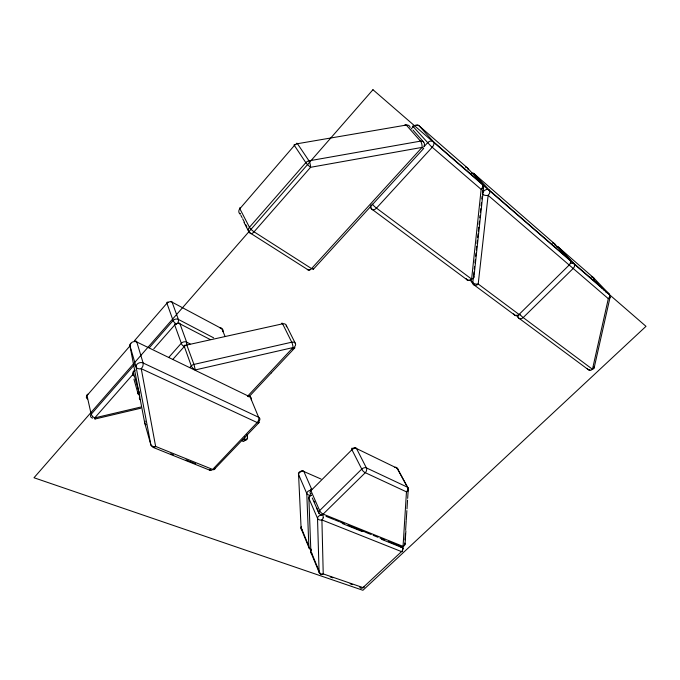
<?xml version="1.0" encoding="UTF-8"?>
<svg xmlns="http://www.w3.org/2000/svg" width="680" height="680" viewBox="0 0 680 680"><rect width="100%" height="100%" fill="white"/><g stroke="black" fill="none" stroke-linecap="round" stroke-linejoin="round"><path stroke-width="1.02" d="M405 539.861L405.416 533.332M405.628 530.034L406.215 520.837M406.274 519.996L406.878 510.603M406.988 508.878L407.55 500.14M407.66 498.372L408.289 488.554L398.004 469.616A3.324 2.074 -28.5 0 0 397.179 468.256L356.515 448.537A3.485 2.372 -64.9 0 0 353.005 448.477L352.24 448.222A3.103 1.054 45.5 0 0 351.798 448.29L351.611 448.74A3.901 1.317 45.5 0 0 351.755 449.404L362.296 470.135A3.179 1.097 46 0 0 363.001 470.985L364.004 471.903A3.987 1.377 46 0 0 364.905 472.523L406.47 491.852L403.053 546.388L401.803 547.145A2.72 2.023 -72.3 0 1 401.2 547.188L399.832 546.371M405.017 544.34L405.892 530.859M473.373 277.406L472.821 282.582A4.046 2.822 -37.8 0 0 473.637 284.631L514.513 314.942A3.859 2.558 -37.6 0 0 517.14 315.154M473.603 275.324L473.969 271.889M474.274 269.034L474.538 266.62M474.938 262.905L475.26 259.828M475.651 256.258L475.991 253.062M476.323 249.942L476.714 246.304M477.012 243.559L477.36 240.312M477.658 237.541L478.057 233.835M478.354 231.03L478.762 227.29M479.06 224.451L479.417 221.178M479.774 217.804L480.029 215.458M480.394 212.049L480.752 208.709M481.066 205.802L481.381 202.869M481.805 198.951L482.069 196.444M482.494 192.491L482.706 190.494M483.582 187.578L473.917 277.219M323.221 517.701L323.119 515.244A3.476 2.133 -24.9 0 0 319.49 515.661A3.476 2.133 -24.9 0 0 317.517 518.304L319.09 572.279A3.281 1.895 -24.5 0 0 320.034 573.427A3.349 2.269 -72.2 0 0 323.229 573.912L363.256 587.69A3.579 1.496 48.9 0 0 363.808 587.648L364.166 587.274A2.856 1.19 49 0 0 364.183 586.712L364.131 586.457M594.141 367.88L610.062 297.33M185.266 345.21A3.944 1.488 40.8 0 0 184.314 346.486L191.293 365.933A4.029 1.564 41.2 0 0 195.27 369.928L293.054 347.565L294.304 348.058A3.264 0.969 41.8 0 0 294.661 348.015L294.729 347.14M129.956 345.95L87.023 395.548A3.68 2.669 -12.4 0 0 87.414 398.964M134.351 340.875L166.923 303.238A3.74 1.326 40 0 1 168.062 302.243M134.53 364.659L91.179 414.248L92.489 416.381M149.396 347.659L173.094 320.552A3.825 2.975 -17.9 0 1 178.373 319.422L213.639 337.832M135.209 370.039L133.305 372.207A3.808 2.83 -15.2 0 0 133.654 375.921M153.791 348.84L174.675 325.006A3.842 2.975 -18 0 1 179.987 323.867L210.052 339.464M133.067 374.204L94.758 417.877L95.03 419.007L140.785 408.238M169.09 357.034L181.212 343.357A3.935 2.992 -18.5 0 1 186.635 342.159L190.119 343.918M173.094 359.108L184.314 346.486A3.961 3 -18.8 0 1 186.923 344.998L282.608 323.816A3.817 2.881 -26 0 1 286.331 326.808M190.128 367.225L191.293 365.933A4.054 3.017 -19.2 0 1 193.962 364.412L291.745 342.201A3.91 2.89 -26.2 0 1 295.214 343.179A3.91 2.89 -26.2 0 1 294.788 346.511M411.128 129.038L413.194 126.752A4.556 3.629 -45.7 0 1 419.007 125.749L467.296 167.798L482.281 184.042A4.437 3.272 -43.1 0 1 483.14 186.498A4.361 2.21 4.2 0 1 481.142 189.355L471.623 279.098L469.982 280.304A3.4 2.363 -53.3 0 1 469.183 280.525L467.415 280.126L466.183 278.639M423.997 146.693L427.55 142.8A4.683 3.663 -44.8 0 1 433.5 141.746L482.281 184.042A4.437 2.822 -49.3 0 1 481.142 189.355L430.627 145.869L412.675 126.055L413.1 126.276M423.342 148.155L423.649 148.495L313.421 269.17M247.46 396.363L293.054 347.565A3.901 0.807 77.1 0 0 291.745 342.201L282.608 323.816A3.817 0.773 77.4 0 0 281.69 323.587M292.451 349.036L293.887 347.488M248.863 396.899L271.499 372.691M271.32 372.878L294.78 347.897M130.951 343.561A4.344 2.66 -9.8 0 0 129.982 345.874L144.763 423.138L150.824 444.66A4.139 2.856 -11.9 0 0 155.635 446.429L213.069 469.6A4.318 1.955 43.3 0 0 213.928 469.693L258.986 422.603M423.631 148.52L422.101 147.381A4.683 1.717 81.4 0 0 420.503 141.134L406.283 125.06L297.457 143.709A4.717 1.165 80.1 0 0 296.37 143.828M140.913 407.014L94.758 417.877L93.151 416.976A3.068 1.547 38.9 0 1 92.497 416.373M176.112 323.977L175.805 323.875A3.425 1.25 40.4 0 0 175.117 323.808L174.658 324.122A4.301 1.573 40.4 0 0 174.599 324.692L181.704 344.309A3.502 1.317 40.7 0 0 182.41 345.202L183.523 346.214A4.386 1.649 40.7 0 0 183.804 346.434M330.267 576.946L332.792 577.821M350.124 583.788L352.546 584.621M170.782 453.781L173.485 454.877M185.971 459.91L188.615 460.972M189.49 461.32L192.117 462.383M192.984 462.731L195.594 463.785M326.017 516.341L333.736 519.452M334.611 519.8L338.98 521.56M339.847 521.909L344.173 523.651M347.846 525.13L350.396 526.167M351.254 526.507L364.403 531.803M365.219 532.134L367.684 533.129M368.254 533.358L371.195 534.548M373.142 535.33L378.072 537.319M380.001 538.092L384.684 539.979M388.56 541.543L401.565 546.779M381.625 539.342L400.86 547.111M153.315 447.474L210.222 470.381M342.261 523.498L362.108 531.488M321.053 479.043L303.883 471.529A3.332 2.159 -66.7 0 0 300.721 471.393A3.307 2.457 -3.3 0 0 298.579 474.538L301.113 528.572L308.907 547.527A3.204 1.912 -24.3 0 0 309.85 548.692A3.256 2.176 -70.7 0 0 311.083 549.788M242.454 439.339L244.97 440.453A3.51 2.482 -6.7 0 0 247.426 437.257L247.146 434.316M309.885 269.858A4.378 3.434 -30.1 0 1 307.309 269.356L249.883 232.824L249.271 231.625M467.143 279.871L371.85 209.168L370.251 206.941M593.963 279.531L594.915 280.534M595.867 281.528L598.748 284.546M599.717 285.558L600.687 286.577M601.656 287.589L602.633 288.609M603.611 289.637L604.588 290.657M605.574 291.686L606.56 292.723M412.921 129.974L423.58 141.967M587.188 368.424L588.481 369.869L590.197 370.37A2.924 2.38 -49.3 0 0 590.962 370.217L592.467 369.265A3.579 2.21 11.7 0 0 593.963 366.767M516.902 315.834L518.687 318.036L588.098 369.495A3.528 2.108 -37.3 0 0 589.917 369.741M513.63 313.837L514.513 314.942A3.842 2.805 -51.1 0 0 519.027 314.466L569.185 265.038A3.978 2.881 -46.2 0 0 570.044 260.134L554.54 243.772L474.206 173.816A4.292 2.686 -49.5 0 0 473.034 173.256M471.079 280.364L472.821 282.582A4.029 2.337 5.3 0 0 478.202 284.002L519.316 314.67A4.284 0.527 44.4 0 0 519.809 314.942L519.851 314.534M471.027 281.308L473.637 284.631A4.037 2.788 -52.1 0 0 478.202 284.002L488.138 195.364L489.456 193.502A3.68 2.312 -49.6 0 0 489.779 192.576L489.43 190.29L474.206 173.816A4.284 3.204 -43.6 0 0 471.512 173.264M240.881 215.339L242.054 217.617M242.65 218.764L244.426 222.224M245.625 224.544L246.831 226.891M248.047 229.253L248.659 230.435M244.009 222.377L248.667 231.455M286.272 325.269L295.273 343.273M311.661 489.217L303.883 471.529A3.315 2.15 -24.5 0 0 300.433 471.945A3.315 2.15 -24.5 0 0 298.579 474.538L306.782 493.493L308.907 547.527A3.188 2.558 -3.3 0 0 311.075 549.151M314.245 501.254L314.789 502.494M312.273 497.938L318.886 513.086M316.565 507.764L318.801 512.89M224.944 336.124L221.714 328.449A3.961 2.15 -61.6 0 0 221.187 328.032L220.405 327.99A3.153 1.708 -61.6 0 0 220.167 328.066M301.852 528.972A3.179 2.099 -69.6 0 0 302.048 529.745L308.856 546.278M309.349 547.485L309.85 548.692M311.627 552.509A3.272 2.193 -71 0 0 311.848 553.537L318.988 570.894M319.515 572.16L320.034 573.427M241.884 440.555L243.176 441.473A2.933 1.776 -66.7 0 0 243.746 441.354L244.97 440.453L244.596 436.535M241.91 440.631L241.842 440.427A3.51 2.414 -22 0 0 242.463 440.623M139.714 395.734A3.842 1.938 -64.4 0 1 139.502 395.25A3.901 2.848 -15.7 0 1 138.745 391.289L133.305 372.207A3.765 1.615 39.7 0 1 134.589 370.923M133.943 379.194L138.074 393.796M94.928 418.506L95.038 419.007M214.727 468.29L214.786 468.86A3.442 1.556 43.3 0 1 214.582 469.412M195.27 369.928L194.046 364.667L186.49 344.182L186.422 345.1M519.809 314.398A3.808 0.468 44.5 0 0 523.192 317.569L592.467 369.265L608.319 298.673A3.783 2.881 -44.1 0 0 609.059 293.964L593.47 277.67L558.501 247.223A3.867 2.745 -46.6 0 0 556.359 246.611M609.62 295.927A3.808 2.15 10.2 0 1 608.319 298.673L488.138 195.364A4.335 2.21 4.5 0 1 482.426 194.123M518.356 315.112A3.842 2.533 -37.6 0 0 518.687 318.036A3.825 2.813 -50.9 0 0 523.192 317.569L573.172 268.464A3.961 2.881 -46 0 0 574.022 263.576L558.501 247.223A3.876 2.601 -41.4 0 0 556.299 246.806M609.594 295.409A3.791 2.363 -40.3 0 0 609.059 293.964L574.022 263.576A3.97 2.601 -40.9 0 0 570.724 263.56M593.988 279.395A3.706 2.363 -40.7 0 0 593.47 277.67A3.697 2.754 -44.9 0 0 590.988 277.091M593.274 278.987A3.715 2.066 9.3 0 1 593.538 279.157M570.222 263.296A3.987 2.626 -41 0 0 570.044 260.134L489.243 190.077A4.394 3.221 -42.9 0 0 485.384 189.941A4.394 3.221 -42.9 0 0 482.435 193.46M555.16 245.65A3.901 2.626 -41.5 0 0 554.54 243.772A3.893 2.745 -46.7 0 0 552.398 243.168M372.224 204.059A4.479 0.654 43 0 0 376.474 208.106L471.623 279.098A4.054 2.346 5 0 0 473.603 276.182M371.118 204.952A4.497 3.553 -37.8 0 0 371.85 209.168A4.513 2.66 -54 0 0 376.474 208.106L432.191 147.271A4.692 2.754 -50.6 0 0 433.5 141.746L419.007 125.749A4.564 2.601 -50.9 0 0 416.508 125.494M470.16 279.956A4.072 2.865 -37.8 0 1 467.05 279.752M468.188 169.881A4.318 3.256 -43.8 0 0 467.296 167.798A4.326 2.677 -49.7 0 0 465.519 167.255M307.309 269.356A4.386 2.542 -57.7 0 0 311.55 268.591A4.394 1.028 42.5 0 0 313.276 268.311M424.031 146.285A4.692 3.706 -44.5 0 0 420.503 141.134L308.992 160.845A4.76 4.021 -36.6 0 0 305.83 162.656L249.458 227.281A4.624 3.833 -26.9 0 0 249.883 232.824L250.52 233.495A4.131 2.167 -58 0 0 251.32 233.623L252.509 233.172A5.185 2.712 -58 0 0 253.623 232.314L310.599 167.297L422.101 147.381L311.55 268.591L254.082 231.838A4.683 1.139 41.5 0 1 249.458 227.281L239.845 208.734A4.564 1.079 41.3 0 1 240.371 207.833M404.668 125.502A4.573 1.615 81.7 0 1 406.283 125.06A4.564 3.663 -45.4 0 1 410.142 127.457M294.797 144.865A4.683 0.714 42.1 0 0 294.389 145.469L239.845 208.734A4.497 3.791 -26.7 0 0 240.303 214.2L240.159 213.826A5.049 2.567 -57.7 0 1 240.082 213.325M177.582 323.28A3.783 1.921 -61.9 0 0 178.373 319.422L172.1 302.158A3.697 1.836 -61.4 0 0 170.433 301.58M222.929 331.611A3.553 2.72 -21.3 0 0 221.875 328.729L172.1 302.158A3.74 2.958 -17.3 0 0 166.923 303.238L173.094 320.552A3.817 1.385 40.3 0 0 176.392 324.054M92.701 418.132A3.765 2.686 -13 0 1 91.179 414.248L87.023 395.548A3.604 1.708 38.4 0 1 87.95 394.213M139.766 393.023A3.842 1.692 40.1 0 1 138.745 391.289M247.426 437.257A3.51 2.414 -22 0 1 245.106 440.266M186.345 345.142A3.901 2.031 -62.5 0 0 186.635 342.159L179.987 323.867A3.808 1.938 -62 0 0 177.998 323.332M140.377 399.882A3.919 2.848 -15.9 0 1 139.774 396.703M258.952 421.251A3.935 1.522 43.4 0 1 257.176 422.535L212.644 469.455A3.91 2.252 -66.8 0 1 209.406 469.557M152.38 446.369A4.114 2.176 -66 0 0 155.635 446.429L141.253 368.704L142.502 366.86A3.663 1.751 -63.5 0 0 142.919 365.874L143.25 363.418L136.791 341.989A4.267 2.066 -62.9 0 0 134.988 341.19M151.938 446.156A4.148 2.873 -16.9 0 1 150.824 444.66L136.102 366.971L129.982 345.874A4.335 3.315 -14.7 0 1 132.031 342.286A4.335 3.315 -14.7 0 1 136.791 341.989L250.206 396.984L258.629 417.265A3.961 2.762 -22.8 0 1 259.386 420.716M145.291 421.132A4.046 2.72 -11.4 0 0 144.763 423.138A4.046 2.865 -16.4 0 0 146.149 424.787M251.285 399.857A3.867 2.754 -22.5 0 0 250.206 396.984A3.859 2.261 -63.8 0 0 248.243 396.108M210.554 469.565A3.91 2.626 -20.1 0 1 210.205 469.531M402.5 550.435A3.247 1.19 48.2 0 1 401.523 551.608L362.958 587.613A3.221 2.286 -73.4 0 1 359.813 587.222M311.686 495.329A3.4 2.142 -24.7 0 0 308.881 498.355L310.904 552.381L319.09 572.279A3.264 2.686 -2.6 0 0 323.229 573.912L321.912 519.937L322.94 518.509A2.933 1.921 -68.8 0 0 323.229 517.701M311.159 550.29A3.204 2.584 -3.2 0 0 310.904 552.381A3.221 1.912 -24.3 0 0 311.848 553.537M402.917 549.253A3.188 1.819 -27.4 0 0 402.483 547.154A3.239 2.389 -71.1 0 1 401.523 551.608L321.912 519.937A3.46 2.703 -2.1 0 1 317.517 518.304L308.881 498.355A3.392 2.592 -2.7 0 1 311.041 495.04A3.375 2.558 -2.8 0 1 306.782 493.493A3.383 2.15 -24.7 0 1 310.53 490.246M311.78 489.081A3.417 1.36 45.8 0 0 310.913 490.662A3.417 2.167 -24.8 0 0 311.024 493.875A3.442 2.269 -67.6 0 1 310.87 493.399M404.345 544.204A3.204 1.836 -27.5 0 0 404.787 543.099A3.213 2.567 5.9 0 1 403.053 546.388L323.144 514.106A3.528 2.363 -68.7 0 1 319.736 513.808A3.494 2.159 -25 0 1 319.651 510.595L310.913 490.662L351.909 449.743A3.468 2.252 -27.2 0 1 356.515 448.537L366.392 467.891L407.473 487.203A3.392 2.066 -28.5 0 1 408.289 488.554A3.4 2.567 5 0 1 406.47 491.852A3.408 2.49 -66.6 0 0 407.473 487.203L397.179 468.256A3.341 2.397 -65.4 0 0 394.774 467.406M396.78 468.469A3.332 2.465 3.8 0 1 398.004 469.616M301.537 526.38A3.128 2.465 -3.8 0 0 301.113 528.572A3.145 1.921 -24.1 0 0 302.048 529.745M372.954 89.718L34 477.751L362.907 590.283L646 326.332L372.954 89.718M361.692 469.158L319.651 510.595A3.502 1.411 46.4 0 0 323.144 514.106L365.271 472.719A3.562 2.474 -65.9 0 0 366.392 467.891A3.544 2.244 -27.3 0 0 361.692 469.158M257.176 422.535L141.253 368.704A4.454 2.805 -10.1 0 1 136.102 366.971A4.454 3.332 -15.4 0 1 138.219 363.324A4.454 3.332 -15.4 0 1 143.089 362.984L258.629 417.265A3.961 2.372 -64.5 0 1 257.176 422.535M308.992 160.845L297.457 143.709A4.624 3.97 -37.3 0 0 294.389 145.469L305.83 162.656A4.803 0.765 42.3 0 0 310.599 167.297A4.837 1.241 79.9 0 0 308.992 160.845"/></g></svg>
